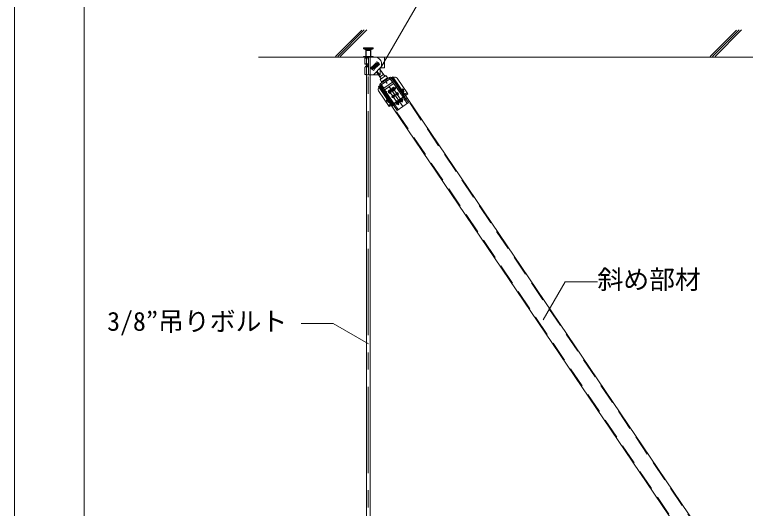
# Model space of a CAD drawing. Units: millimetres on the paper, enlarged 60 times, with parts at other scales. Extents: x -11700 to 11700, y -8403 to 7628.
# Drawn here: x -11700 to -9156, y -4420 to -2702 of the extents above; entities that cross this region are included whole.
import ezdxf
from ezdxf.enums import TextEntityAlignment as Align

# ---------------------------------------------------------------- set-up
doc = ezdxf.new("R2010")
doc.units = ezdxf.units.MM
doc.header["$LTSCALE"] = 60
for name, pattern in [('CHAIN1', [8, 5, -1, 1, -1]), ('DASHED1', [1.8, 1.2, -0.6]), ('DOUBLE_CHAIN1', [8.8, 5, -1, 0.6, -0.6, 0.6, -1])]:
    doc.linetypes.add(name, pattern=pattern)
for name, color, linetype, lineweight in [('2-0_中心線', 4, 'CHAIN1', 9), ('2-1_吊り材', 7, 'DASHED1', 18), ('2-4_ブレース・補強材', 4, 'DASHED1', 9), ('2-6_文字', 3, 'Continuous', 18), ('2-7_-', 4, 'DASHED1', 9), ('2-9_躯体他', 4, 'DASHED1', 9), ('F-2_野縁受け', 3, 'Continuous', 18), ('F-3_野縁', 7, 'Continuous', 18)]:
    doc.layers.add(name, color=color, linetype=linetype, lineweight=lineweight)
doc.styles.add('ＭＳ ゴシック', font='')
doc.styles.get('ＭＳ ゴシック').set_extended_font_data('MS Gothic')

msp = doc.modelspace()

# ---------------------------------------------------------------- linework, layer by layer
at = {"layer": '2-0_中心線'}
msp.add_line((-10468.58, -5737.51), (-10468.58, -2849.68), dxfattribs=at)
at = {"layer": '2-1_吊り材', "linetype": 'Continuous'}
for p, q in [((-10475.33, -5675.99), (-10475.33, -2849.68)), ((-10461.83, -5675.99), (-10461.83, -2849.68))]:
    msp.add_line(p, q, dxfattribs=at)
at = {"layer": '2-4_ブレース・補強材', "color": 3, "lineweight": 18}
for p, q in [((-10385, -2919.65), (-8489.9, -5718.7)), ((-10430.71, -2950.59), (-8535.61, -5749.65))]:
    msp.add_line(p, q, dxfattribs=at)
at = {"layer": '2-4_ブレース・補強材', "color": 3, "linetype": 'Continuous', "lineweight": 18}
msp.add_line((-10383.01, -2918.3), (-8487.91, -5717.36), dxfattribs=at)
msp.add_lwpolyline([(-10432.7, -2951.94), (-8537.6, -5750.99), (-8487.91, -5717.36)], dxfattribs=at)
at = {"layer": '2-6_文字', "color": 7}
for p, q in [((-10422, -2882.9), (-10267.36, -2615.06)), ((-10590.28, -3777.12), (-10702.78, -3777.12)), ((-10590.28, -3777.12), (-10467.89, -3847.78))]:
    msp.add_line(p, q, dxfattribs=at)
at = {"layer": '2-6_文字'}
for p, q in [((-10473.3, -2849.68), (-10476.29, -2849.68)), ((-10467.83, -2849.68), (-10473.3, -2849.68)), ((-10467.83, -2849.68), (-10461.83, -2849.68)), ((-10480.13, -2853.15), (-10480.13, -2873.85)), ((-10478.63, -2850.15), (-10478.63, -2852.89)), ((-10475.33, -2853.46), (-10475.32, -2853.46)), ((-10470.08, -2873.33), (-10470, -2883.84)), ((-10467.83, -2850.15), (-10444.58, -2850.15)), ((-10467.83, -2908.22), (-10467.83, -2852.61)), ((-10459.01, -2886.6), (-10433.92, -2869.61)), ((-10456.92, -2887), (-10434.32, -2871.69)), ((-10430.13, -2875.2), (-10455.22, -2892.18)), ((-10442.77, -2871.03), (-10454.44, -2882.7)), ((-10444.58, -2850.15), (-10412.33, -2850.15)), ((-10442.77, -2871.03), (-10439.8, -2865.89)), ((-10441.65, -2872), (-10435.09, -2881.34)), ((-10438.36, -2876.69), (-10434.14, -2873.83)), ((-10434.32, -2871.69), (-10433.92, -2869.61)), ((-10433.92, -2869.61), (-10430.13, -2875.2)), ((-10432.21, -2874.8), (-10430.13, -2875.2)), ((-10422.05, -2882.33), (-10422.05, -2872.65)), ((-10412.33, -2873.4), (-10412.78, -2873.4)), ((-10412.33, -2887.57), (-10412.33, -2850.15)), ((-10412.33, -2887.57), (-10412.33, -2874.9)), ((-10480.13, -2884.36), (-10480.13, -2910.54)), ((-10478.63, -2881.05), (-10478.63, -2884.11)), ((-10454.44, -2882.7), (-10459.58, -2885.67)), ((-10456.92, -2887), (-10459.01, -2886.6)), ((-10455.22, -2892.18), (-10459.01, -2886.6)), ((-10454.82, -2890.1), (-10456.92, -2887)), ((-10454.82, -2890.1), (-10455.22, -2892.18)), ((-10450.78, -2885.1), (-10455, -2887.96)), ((-10453.86, -2880.33), (-10447.68, -2889.92)), ((-10422.07, -2882.36), (-10450.73, -2911.01)), ((-10446.37, -2890.76), (-10449.34, -2895.91)), ((-10444.57, -2880.9), (-10447.67, -2883)), ((-10444.57, -2880.9), (-10446.67, -2877.79)), ((-10434.7, -2879.1), (-10446.37, -2890.76)), ((-10444.57, -2880.9), (-10441.46, -2878.79)), ((-10444.57, -2880.9), (-10442.47, -2884)), ((-10441.17, -2899.3), (-10423.72, -2925.07)), ((-10428.11, -2911.01), (-10438.85, -2899.14)), ((-10434.7, -2879.1), (-10429.56, -2876.13)), ((-10428.97, -2890.56), (-10411.3, -2916.66)), ((-10412.33, -2887.57), (-10427.32, -2887.57)), ((-10427.32, -2887.57), (-10427.32, -2911.01)), ((-10424.42, -2887.57), (-10425.93, -2886.22)), ((-10467.83, -2911.01), (-10467.83, -2908.22)), ((-10467.83, -2911.01), (-10427.32, -2911.01)), ((-10427.92, -2918.86), (-10415.5, -2910.45)), ((-10407.57, -2914.14), (-10427.44, -2927.59)), ((-10394.66, -2920.47), (-10426.2, -2942.11)), ((-10422.06, -2935.54), (-10402.19, -2922.09)), ((-10422.02, -2935.59), (-10402.21, -2922.04)), ((-10402.19, -2922.09), (-10407.57, -2914.14)), ((-10395.27, -2920.89), (-10384.07, -2937.22)), ((-10391.94, -2924.43), (-10392.56, -2924.85)), ((-10391.94, -2924.43), (-10347.56, -2989.11)), ((-10383.01, -2918.3), (-10387.98, -2921.71)), ((-10387.98, -2921.71), (-10343.6, -2986.4)), ((-10381.02, -2921.12), (-10386.03, -2924.55)), ((-10368.51, -2923.45), (-10331.17, -2977.87)), ((-10427.44, -2948.78), (-10432.49, -2952.25)), ((-10422.06, -2935.54), (-10427.44, -2927.59)), ((-10427.44, -2948.78), (-10383.06, -3013.47)), ((-10425.91, -2951.01), (-10425.49, -2951.63)), ((-10425.58, -2941.68), (-10414.38, -2958.01)), ((-10423.48, -2946.07), (-10422.86, -2945.64)), ((-10423.48, -2946.07), (-10379.1, -3010.75)), ((-10421.95, -2948.29), (-10421.53, -2948.91)), ((-10384.07, -2937.22), (-10414.38, -2958.01)), ((-10408.59, -2934.03), (-10403.21, -2941.98)), ((-10379.97, -2941.87), (-10395.44, -2952.47)), ((-10432.83, -2967.58), (-10395.49, -3022)), ((-10430.5, -2955.06), (-10425.49, -2951.63)), ((-10411.51, -2963.51), (-10396.05, -2952.9)), ((-10397.15, -2968.6), (-10397.42, -2970.07)), ((-10397.42, -2970.07), (-10395.51, -2970.43)), ((-10397.15, -2968.6), (-10395.23, -2968.96)), ((-10363.64, -3000.15), (-10396.05, -2952.9)), ((-10363.02, -2999.72), (-10395.44, -2952.47)), ((-10394.91, -2971.31), (-10395.27, -2973.22)), ((-10395.27, -2973.22), (-10393.79, -2973.5)), ((-10393.99, -2966.44), (-10394.35, -2968.36)), ((-10393.99, -2966.44), (-10392.52, -2966.72)), ((-10393.43, -2971.58), (-10393.79, -2973.5)), ((-10392.52, -2966.72), (-10392.88, -2968.63)), ((-10392.56, -2970.98), (-10390.64, -2971.34)), ((-10392.28, -2969.51), (-10390.36, -2969.87)), ((-10390.36, -2969.87), (-10390.64, -2971.34)), ((-10383.54, -2959.26), (-10383.82, -2960.74)), ((-10383.82, -2960.74), (-10381.9, -2961.1)), ((-10383.54, -2959.26), (-10381.62, -2959.62)), ((-10381.3, -2961.97), (-10381.66, -2963.89)), ((-10381.66, -2963.89), (-10380.19, -2964.16)), ((-10380.39, -2957.11), (-10380.75, -2959.02)), ((-10380.39, -2957.11), (-10378.91, -2957.38)), ((-10379.83, -2962.25), (-10380.19, -2964.16)), ((-10378.91, -2957.38), (-10379.27, -2959.3)), ((-10378.95, -2961.65), (-10377.04, -2962.01)), ((-10378.68, -2960.17), (-10376.76, -2960.53)), ((-10376.76, -2960.53), (-10377.04, -2962.01)), ((-10368.41, -2977.95), (-10371.01, -2974.84)), ((-10370.17, -2975.83), (-10367.88, -2976.57)), ((-10368.41, -2977.95), (-10366.96, -2974.17)), ((-10382.01, -2987.29), (-10385.35, -2989.58)), ((-10385.35, -2989.58), (-10380.84, -2988.99)), ((-10382.01, -2987.29), (-10384.61, -2984.18)), ((-10383.78, -2985.17), (-10381.49, -2985.91)), ((-10382.01, -2987.29), (-10380.57, -2983.5)), ((-10382.01, -2987.29), (-10379.72, -2990.63)), ((-10368.41, -2977.95), (-10371.75, -2980.24)), ((-10371.75, -2980.24), (-10367.24, -2979.66)), ((-10368.41, -2977.95), (-10366.11, -2981.29)), ((-10363.64, -3000.15), (-10348.79, -3021.79)), ((-10357.23, -2997.6), (-10357.51, -2999.08)), ((-10357.51, -2999.08), (-10355.59, -2999.44)), ((-10357.23, -2997.6), (-10355.32, -2997.96)), ((-10354.99, -3000.31), (-10355.35, -3002.23)), ((-10355.35, -3002.23), (-10353.88, -3002.51)), ((-10354.08, -2995.45), (-10354.44, -2997.37)), ((-10354.08, -2995.45), (-10352.61, -2995.73)), ((-10353.52, -3000.59), (-10353.88, -3002.51)), ((-10352.61, -2995.73), (-10352.97, -2997.64)), ((-10352.65, -2999.99), (-10350.73, -3000.35)), ((-10352.37, -2998.52), (-10350.45, -2998.88)), ((-10350.45, -2998.88), (-10350.73, -3000.35)), ((-10343.6, -2986.4), (-10331.17, -2977.87)), ((-10343.6, -2986.4), (-10328.75, -3008.04)), ((-10395.49, -3022), (-10383.06, -3013.47)), ((-10383.06, -3013.47), (-10368.2, -3035.11)), ((-10370.84, -3006.94), (-10371.12, -3008.41)), ((-10371.12, -3008.41), (-10369.2, -3008.77)), ((-10370.84, -3006.94), (-10368.92, -3007.3)), ((-10368.6, -3009.65), (-10368.96, -3011.57)), ((-10368.96, -3011.57), (-10367.49, -3011.84)), ((-10368.2, -3035.11), (-10348.79, -3021.79)), ((-10367.69, -3004.78), (-10368.05, -3006.7)), ((-10367.69, -3004.78), (-10366.21, -3005.06)), ((-10367.13, -3009.93), (-10367.49, -3011.84)), ((-10366.21, -3005.06), (-10366.57, -3006.98)), ((-10366.25, -3009.33), (-10364.33, -3009.69)), ((-10365.97, -3007.85), (-10364.06, -3008.21)), ((-10364.06, -3008.21), (-10364.33, -3009.69)), ((-10328.75, -3008.04), (-10348.17, -3021.37))]:
    msp.add_line(p, q, dxfattribs=at)
at = {"layer": '2-6_文字', "linetype": 'DASHED1'}
for p, q in [((-10475.33, -2849.68), (-10475.33, -2887.18)), ((-10461.83, -2849.68), (-10461.83, -2887.18)), ((-10475.33, -2850.49), (-10475.33, -2872.21)), ((-10441.61, -2874.82), (-10437.83, -2880.41)), ((-10440.55, -2874.1), (-10436.76, -2879.69)), ((-10475.33, -2881.38), (-10475.31, -2910.9)), ((-10452.38, -2882.11), (-10448.59, -2887.7)), ((-10451.31, -2881.38), (-10447.52, -2886.97)), ((-10423.82, -2908.17), (-10423.82, -2908.17)), ((-10422.86, -2945.64), (-10392.56, -2924.85)), ((-10391.94, -2924.43), (-10394.66, -2920.47)), ((-10386.03, -2924.55), (-10389.99, -2927.27)), ((-10423.48, -2946.07), (-10426.2, -2942.11)), ((-10425.49, -2951.63), (-10421.53, -2948.91)), ((-10415.68, -2934.89), (-10412.97, -2938.85)), ((-10405.17, -2927.68), (-10402.45, -2931.64)), ((-10346.31, -2982.44), (-10333.88, -2973.91)), ((-10383.06, -3013.47), (-10363.64, -3000.15)), ((-10366.35, -2996.19), (-10365.73, -2995.76)), ((-10363.02, -2999.72), (-10343.6, -2986.4)), ((-10347.56, -2989.11), (-10332.71, -3010.76)), ((-10398.2, -3018.04), (-10385.77, -3009.51)), ((-10379.1, -3010.75), (-10364.25, -3032.4))]:
    msp.add_line(p, q, dxfattribs=at)
at = {"layer": '2-6_文字', "linetype": 'CHAIN1'}
for p, q in [((-10373.31, -2956.76), (-10363.47, -2950)), ((-10413.92, -2975.52), (-10404.25, -2968.89)), ((-10398.57, -2973.18), (-10388.67, -2966.39)), ((-10397.64, -2964.51), (-10362.54, -3015.67)), ((-10385.2, -2964.01), (-10375.72, -2957.5)), ((-10384.03, -2955.18), (-10348.93, -3006.33)), ((-10373.32, -2981.32), (-10363.84, -2974.82)), ((-10351.88, -2966.61), (-10344.35, -2961.44)), ((-10350.93, -2959.68), (-10343.51, -2970.49)), ((-10406.45, -3004.05), (-10398.5, -2998.6)), ((-10405.35, -2997.02), (-10397.94, -3007.83)), ((-10386.69, -2990.5), (-10376.79, -2983.7)), ((-10349.41, -2995.84), (-10359.56, -3002.8)), ((-10343.61, -3000.05), (-10333.77, -2993.29)), ((-10384.22, -3018.81), (-10374.55, -3012.18)), ((-10372.26, -3011.52), (-10362.36, -3004.73))]:
    msp.add_line(p, q, dxfattribs=at)
at = {"layer": '2-6_文字'}
for points in [[(-10475.33, -2850.49), (-10474.55, -2850.04), (-10473.98, -2849.71)], [(-10467.83, -2852.61), (-10467.83, -2850.15), (-10467.83, -2849.68)], [(-10467.83, -2852.61), (-10469.96, -2852.62), (-10472.03, -2852.65), (-10473.98, -2852.69), (-10475.73, -2852.74), (-10477.25, -2852.8), (-10478.48, -2852.88), (-10479.38, -2852.97), (-10479.94, -2853.06), (-10480.13, -2853.15)], [(-10470.11, -2873.33), (-10472.17, -2873.35), (-10474.1, -2873.39), (-10475.84, -2873.45), (-10477.34, -2873.51), (-10478.55, -2873.59), (-10479.43, -2873.68), (-10479.96, -2873.77), (-10480.13, -2873.86), (-10479.91, -2873.95), (-10479.33, -2874.04), (-10478.4, -2874.13), (-10477.15, -2874.2), (-10475.62, -2874.27), (-10473.85, -2874.32), (-10471.9, -2874.36), (-10470.1, -2874.38)], [(-10470.1, -2873.54), (-10471.31, -2873.56), (-10472.41, -2873.6), (-10473.37, -2873.63), (-10474.16, -2873.68), (-10474.76, -2873.73), (-10475.15, -2873.78), (-10475.32, -2873.84), (-10475.26, -2873.9), (-10474.97, -2873.95), (-10474.47, -2874.01), (-10473.76, -2874.05), (-10472.88, -2874.1), (-10471.84, -2874.13), (-10470.67, -2874.16), (-10470.1, -2874.17)], [(-10434.32, -2871.69), (-10432.21, -2874.8), (-10454.82, -2890.1)], [(-10412.78, -2873.4), (-10412.78, -2874.9), (-10412.33, -2874.9)], [(-10470.03, -2883.84), (-10472.1, -2883.86), (-10474.03, -2883.9), (-10475.78, -2883.96), (-10477.29, -2884.02), (-10478.51, -2884.1), (-10479.41, -2884.18), (-10479.95, -2884.27), (-10480.13, -2884.36)], [(-10475.33, -2881.38), (-10474.55, -2880.93), (-10473.98, -2880.6)], [(-10363.64, -3000.15), (-10363.02, -2999.72), (-10348.17, -3021.37)]]:
    msp.add_lwpolyline(points, dxfattribs=at)
at = {"layer": '2-6_文字', "linetype": 'DOUBLE_CHAIN1'}
msp.add_lwpolyline([(-10467.82, -2911.01), (-10469.96, -2911.01), (-10472.03, -2910.98), (-10473.97, -2910.94), (-10475.73, -2910.89), (-10477.24, -2910.82), (-10478.47, -2910.74), (-10479.38, -2910.66), (-10480.12, -2910.54)], dxfattribs=at)
at = {"layer": '2-6_文字', "color": 7}
msp.add_lwpolyline([(-9859.67, -3763.93), (-9783.17, -3631.42), (-9670.67, -3631.42)], dxfattribs=at)
at = {"layer": '2-6_文字'}
for centre, radius in [((-10393.89, -2969.97), 6), ((-10393.89, -2969.97), 3.38), ((-10380.29, -2960.64), 6), ((-10380.29, -2960.63), 3.38), ((-10368.41, -2977.95), 4.5), ((-10368.41, -2977.95), 4.5), ((-10368.41, -2977.95), 4.05), ((-10348, -2963.95), 2.25), ((-10402.42, -3001.29), 2.25), ((-10382.01, -2987.28), 4.5), ((-10382.01, -2987.29), 4.5), ((-10382.01, -2987.29), 4.05), ((-10367.59, -3008.31), 6), ((-10353.98, -2998.98), 6), ((-10353.98, -2998.98), 3.38), ((-10367.58, -3008.31), 3.38)]:
    msp.add_circle(centre, radius, dxfattribs=at)
for centre, radius, start, end in [((-10470.56, -2910.94), 61.33, 92.5588, 97.55402), ((-10444.55, -2872.65), 22.5, 10.54723, 89.99998), ((-10444.57, -2880.9), 15.75, 17.62668, 72.37388), ((-10444.55, -2872.65), 22.5, 0, 10.54723), ((-10471.86, -2926.85), 46.3, 87.75647, 98.39833), ((-10444.57, -2880.9), 15.75, 197.62581, 252.37382), ((-10401.37, -2923.27), 1.5, 304.37015, 124.37015), ((-10391.94, -2924.43), 4.8, 34.45432, 124.45432), ((-10375.93, -2928.54), 9, 34.45432, 124.45432), ((-10423.48, -2946.07), 4.8, 124.45432, 214.45432), ((-10421.18, -2936.82), 1.5, 124.37015, 304.37015), ((-10425.4, -2962.48), 9, 124.45432, 214.45432), ((-10395.64, -2971.17), 0.75, 349.37015, 79.37013), ((-10395.09, -2968.22), 0.75, 259.37013, 349.37015), ((-10392.7, -2971.72), 0.75, 79.37015, 169.37015), ((-10392.14, -2968.77), 0.75, 169.37015, 259.37015), ((-10382.04, -2961.83), 0.75, 349.37015, 79.37013), ((-10381.49, -2958.88), 0.75, 259.37013, 349.37015), ((-10379.09, -2962.39), 0.75, 79.37015, 169.37015), ((-10378.54, -2959.44), 0.75, 169.37015, 259.37015), ((-10355.73, -3000.18), 0.75, 349.37015, 79.37013), ((-10355.18, -2997.23), 0.75, 259.37013, 349.37015), ((-10352.78, -3000.73), 0.75, 79.37015, 169.37015), ((-10352.23, -2997.78), 0.75, 169.37015, 259.37015), ((-10369.34, -3009.51), 0.75, 349.37015, 79.37013), ((-10368.78, -3006.56), 0.75, 259.37013, 349.37015), ((-10366.39, -3010.06), 0.75, 79.37015, 169.37015), ((-10365.84, -3007.12), 0.75, 169.37015, 259.37015)]:
    msp.add_arc(centre, radius, start, end, dxfattribs=at)
at = {"layer": '2-7_-'}
msp.add_line((-10452.08, -2849.68), (-10485.08, -2849.68), dxfattribs=at)
at = {"layer": '2-9_躯体他', "linetype": 'Continuous'}
for p, q in [((-10491.23, -2755.48), (-10583.02, -2847.27)), ((-10482.65, -2755.38), (-10574.54, -2847.27)), ((-10474.16, -2755.38), (-10566.05, -2847.27)), ((-9186.26, -2755.48), (-9278.05, -2847.27)), ((-9177.67, -2755.38), (-9269.56, -2847.27)), ((-9169.19, -2755.38), (-9261.08, -2847.27)), ((-10850.33, -2849.68), (-7386.83, -2849.68))]:
    msp.add_line(p, q, dxfattribs=at)
at = {"layer": '2-9_躯体他'}
for p, q in [((-10452.08, -2817.43), (-10485.08, -2817.43)), ((-10485.08, -2817.43), (-10485.08, -2820.43)), ((-10452.08, -2820.43), (-10485.08, -2820.43)), ((-10485.08, -2820.43), (-10477.58, -2824.93)), ((-10452.08, -2820.43), (-10459.58, -2824.93)), ((-10452.08, -2817.43), (-10452.08, -2820.43)), ((-10452.08, -2847.43), (-10485.08, -2847.43)), ((-10485.08, -2847.43), (-10485.08, -2849.68)), ((-10459.58, -2824.93), (-10477.58, -2824.93)), ((-10477.58, -2824.93), (-10477.58, -2847.43)), ((-10476.08, -2827.18), (-10475.33, -2827.18)), ((-10476.08, -2827.18), (-10476.08, -2849.68)), ((-10461.08, -2827.18), (-10475.33, -2827.18)), ((-10461.08, -2827.18), (-10461.08, -2849.68)), ((-10459.58, -2824.93), (-10459.58, -2847.43)), ((-10452.08, -2847.43), (-10452.08, -2849.68))]:
    msp.add_line(p, q, dxfattribs=at)
at = {"layer": 'F-2_野縁受け'}
msp.add_line((-11457.26, 2544.38), (-11457.26, -7175.65), dxfattribs=at)
at = {"layer": 'F-3_野縁', "color": 3}
msp.add_line((-11700, 7627.73), (-11700, -8272.27), dxfattribs=at)

# ---------------------------------------------------------------- texts
at = {"layer": '2-6_文字', "color": 7, "style": 'ＭＳ ゴシック'}
for s, p in [('斜め部材', (-9670.67, -3676.42)), ('3/8”吊りボルト', (-11377.78, -3822.12))]:
    msp.add_text(s, height=65.98, dxfattribs=at).set_placement(p, align=Align.BOTTOM_LEFT)

doc.saveas('drawing.dxf')
